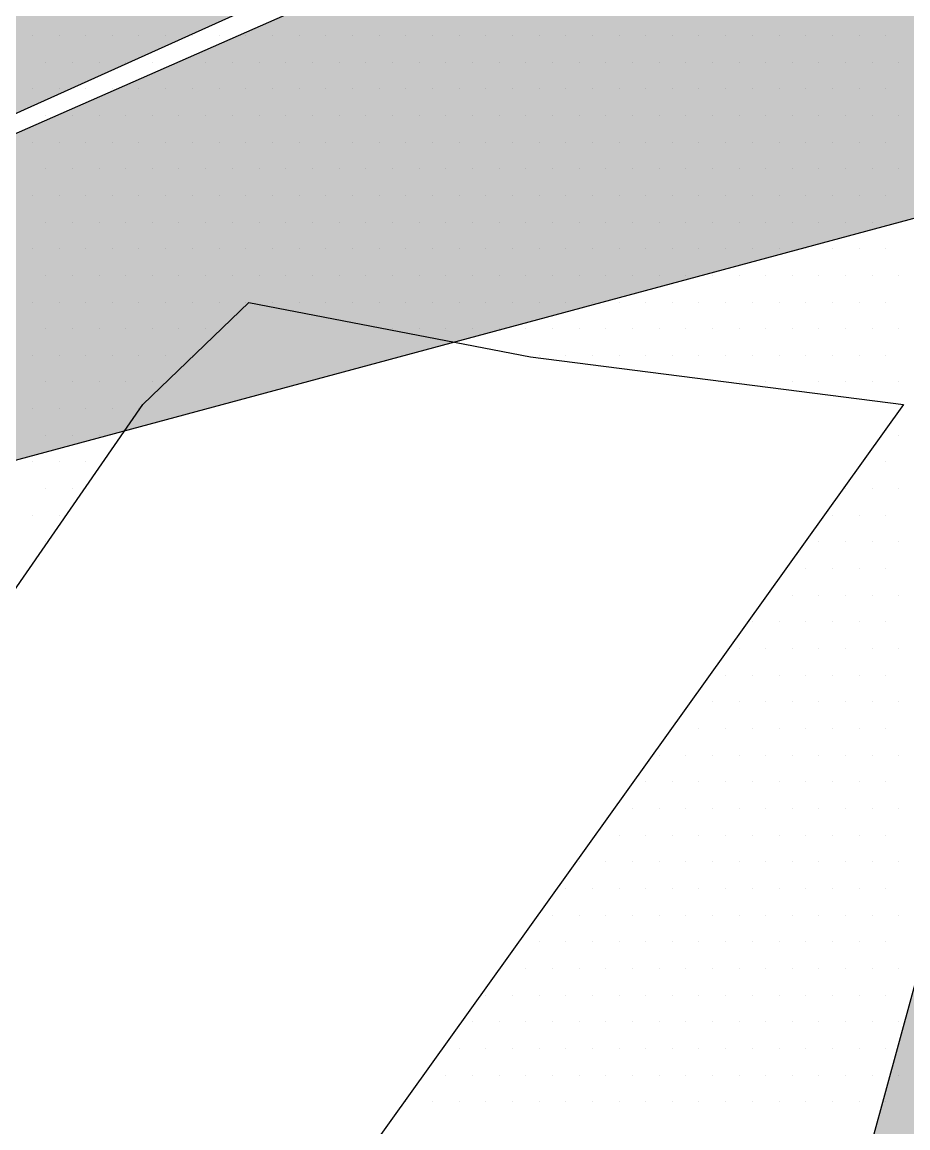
# Model space of a CAD drawing. Header units: metres. Extents: x 9606 to 9900, y 4805 to 4952.
# Drawn here: x 9863.771 to 9864.38, y 4851.531 to 4852.292 of the extents above; entities that cross this region are included whole.
import ezdxf

# ---------------------------------------------------------------- set-up
doc = ezdxf.new("R2010")
doc.units = ezdxf.units.M
doc.header["$LTSCALE"] = 2
doc.linetypes.add('CACHEX2', pattern=[0.75, 0.5, -0.25])
for name, color, linetype in [('CARTOUCHE', 7, 'Continuous'), ('LOGO', 4, 'Continuous'), ('rosace', 7, 'Continuous')]:
    doc.layers.add(name, color=color, linetype=linetype)

# ---------------------------------------------------------------- blocks, each defined once
blk = doc.blocks.new('A$C715108E3')
at = {"layer": 'LOGO', "color": 131}
for p, q in [((-14.7903, -14.7076), (-14.7903, -14.7076)), ((-14.6988, -14.7076), (-14.6988, -14.7076)), ((-14.607, -14.7076), (-14.607, -14.7076)), ((-14.5152, -14.7076), (-14.5152, -14.7076)), ((-14.4237, -14.7076), (-14.4237, -14.7076)), ((-14.3319, -14.7076), (-14.3319, -14.7076)), ((-14.2398, -14.7076), (-14.2398, -14.7076)), ((-14.1478, -14.7076), (-14.1478, -14.7076)), ((-14.0566, -14.7076), (-14.0566, -14.7076)), ((-13.9645, -14.7076), (-13.9645, -14.7076)), ((-13.8727, -14.7076), (-13.8727, -14.7076)), ((-13.7812, -14.7076), (-13.7812, -14.7076)), ((-13.6894, -14.7076), (-13.6894, -14.7076)), ((-13.5976, -14.7076), (-13.5976, -14.7076)), ((-13.5063, -14.7076), (-13.5063, -14.7076)), ((-13.4143, -14.7076), (-13.4143, -14.7076)), ((-13.3223, -14.7076), (-13.3223, -14.7076)), ((-13.2312, -14.7076), (-13.2312, -14.7076)), ((-13.1392, -14.7076), (-13.1392, -14.7076)), ((-13.0473, -14.7076), (-13.0473, -14.7076)), ((-12.9559, -14.7076), (-12.9559, -14.7076)), ((-12.8642, -14.7076), (-12.8642, -14.7076)), ((-12.7722, -14.7076), (-12.7722, -14.7076)), ((-12.6802, -14.7076), (-12.6802, -14.7076)), ((-12.5889, -14.7076), (-12.5889, -14.7076)), ((-12.4971, -14.7076), (-12.4971, -14.7076)), ((-12.4053, -14.7076), (-12.4053, -14.7076)), ((-12.3136, -14.7076), (-12.3136, -14.7076)), ((-12.2216, -14.7076), (-12.2216, -14.7076)), ((-12.1298, -14.7076), (-12.1298, -14.7076)), ((-12.0387, -14.7076), (-12.0387, -14.7076)), ((-11.9465, -14.7076), (-11.9465, -14.7076)), ((-11.8546, -14.7076), (-11.8546, -14.7076)), ((-14.7444, -14.7991), (-14.7444, -14.7991)), ((-14.6527, -14.7991), (-14.6527, -14.7991)), ((-14.5611, -14.7991), (-14.5611, -14.7991)), ((-14.4694, -14.7991), (-14.4694, -14.7991)), ((-14.3774, -14.7991), (-14.3774, -14.7991)), ((-14.2861, -14.7991), (-14.2861, -14.7991)), ((-14.1941, -14.7991), (-14.1941, -14.7991)), ((-14.1021, -14.7991), (-14.1021, -14.7991)), ((-14.0103, -14.7991), (-14.0103, -14.7991)), ((-13.9192, -14.7991), (-13.9192, -14.7991)), ((-13.827, -14.7991), (-13.827, -14.7991)), ((-13.7351, -14.7991), (-13.7351, -14.7991)), ((-13.6441, -14.7991), (-13.6441, -14.7991)), ((-13.552, -14.7991), (-13.552, -14.7991)), ((-13.46, -14.7991), (-13.46, -14.7991)), ((-13.3686, -14.7991), (-13.3686, -14.7991)), ((-13.2767, -14.7991), (-13.2767, -14.7991)), ((-13.1849, -14.7991), (-13.1849, -14.7991)), ((-13.0934, -14.7991), (-13.0934, -14.7991)), ((-13.0014, -14.7991), (-13.0014, -14.7991)), ((-12.9098, -14.7991), (-12.9098, -14.7991)), ((-12.8178, -14.7991), (-12.8178, -14.7991)), ((-12.7265, -14.7991), (-12.7265, -14.7991)), ((-12.6345, -14.7991), (-12.6345, -14.7991)), ((-12.5424, -14.7991), (-12.5424, -14.7991)), ((-12.4514, -14.7991), (-12.4514, -14.7991)), ((-12.3593, -14.7991), (-12.3593, -14.7991)), ((-12.2673, -14.7991), (-12.2673, -14.7991)), ((-12.1762, -14.7991), (-12.1762, -14.7991)), ((-12.0844, -14.7991), (-12.0844, -14.7991)), ((-11.9924, -14.7991), (-11.9924, -14.7991)), ((-11.9011, -14.7991), (-11.9011, -14.7991)), ((-11.8091, -14.7991), (-11.8091, -14.7991)), ((-14.7903, -14.8905), (-14.7903, -14.8905)), ((-14.6988, -14.8905), (-14.6988, -14.8905)), ((-14.607, -14.8905), (-14.607, -14.8905)), ((-14.5152, -14.8905), (-14.5152, -14.8905)), ((-14.4237, -14.8905), (-14.4237, -14.8905)), ((-14.3319, -14.8905), (-14.3319, -14.8905)), ((-14.2398, -14.8905), (-14.2398, -14.8905)), ((-14.1478, -14.8905), (-14.1478, -14.8905)), ((-14.0566, -14.8905), (-14.0566, -14.8905)), ((-13.9645, -14.8905), (-13.9645, -14.8905)), ((-13.8727, -14.8905), (-13.8727, -14.8905)), ((-13.7812, -14.8905), (-13.7812, -14.8905)), ((-13.6894, -14.8905), (-13.6894, -14.8905)), ((-13.5976, -14.8905), (-13.5976, -14.8905)), ((-13.5063, -14.8905), (-13.5063, -14.8905)), ((-13.4143, -14.8905), (-13.4143, -14.8905)), ((-13.3223, -14.8905), (-13.3223, -14.8905)), ((-13.2312, -14.8905), (-13.2312, -14.8905)), ((-13.1392, -14.8905), (-13.1392, -14.8905)), ((-13.0473, -14.8905), (-13.0473, -14.8905)), ((-12.9559, -14.8905), (-12.9559, -14.8905)), ((-12.8642, -14.8905), (-12.8642, -14.8905)), ((-12.7722, -14.8905), (-12.7722, -14.8905)), ((-12.6802, -14.8905), (-12.6802, -14.8905)), ((-12.5889, -14.8905), (-12.5889, -14.8905)), ((-12.4971, -14.8905), (-12.4971, -14.8905)), ((-12.4053, -14.8905), (-12.4053, -14.8905)), ((-12.3136, -14.8905), (-12.3136, -14.8905)), ((-12.2216, -14.8905), (-12.2216, -14.8905)), ((-12.1298, -14.8905), (-12.1298, -14.8905)), ((-12.0387, -14.8905), (-12.0387, -14.8905)), ((-11.9465, -14.8905), (-11.9465, -14.8905)), ((-11.8546, -14.8905), (-11.8546, -14.8905)), ((-14.7444, -14.9827), (-14.7444, -14.9827)), ((-14.6527, -14.9827), (-14.6527, -14.9827)), ((-14.5611, -14.9827), (-14.5611, -14.9827)), ((-14.4694, -14.9827), (-14.4694, -14.9827)), ((-14.3774, -14.9827), (-14.3774, -14.9827)), ((-14.2861, -14.9827), (-14.2861, -14.9827)), ((-14.1941, -14.9827), (-14.1941, -14.9827)), ((-14.1021, -14.9827), (-14.1021, -14.9827)), ((-14.0103, -14.9827), (-14.0103, -14.9827)), ((-13.9192, -14.9827), (-13.9192, -14.9827)), ((-13.827, -14.9827), (-13.827, -14.9827)), ((-13.7351, -14.9827), (-13.7351, -14.9827)), ((-13.6441, -14.9827), (-13.6441, -14.9827)), ((-13.552, -14.9827), (-13.552, -14.9827)), ((-13.46, -14.9827), (-13.46, -14.9827)), ((-13.3686, -14.9827), (-13.3686, -14.9827)), ((-13.2767, -14.9827), (-13.2767, -14.9827)), ((-13.1849, -14.9827), (-13.1849, -14.9827)), ((-13.0934, -14.9827), (-13.0934, -14.9827)), ((-13.0014, -14.9827), (-13.0014, -14.9827)), ((-12.9098, -14.9827), (-12.9098, -14.9827)), ((-12.8178, -14.9827), (-12.8178, -14.9827)), ((-12.7265, -14.9827), (-12.7265, -14.9827)), ((-12.6345, -14.9827), (-12.6345, -14.9827)), ((-12.5424, -14.9827), (-12.5424, -14.9827)), ((-12.4514, -14.9827), (-12.4514, -14.9827)), ((-12.3593, -14.9827), (-12.3593, -14.9827)), ((-12.2673, -14.9827), (-12.2673, -14.9827)), ((-12.1762, -14.9827), (-12.1762, -14.9827)), ((-12.0844, -14.9827), (-12.0844, -14.9827)), ((-11.9924, -14.9827), (-11.9924, -14.9827)), ((-11.9011, -14.9827), (-11.9011, -14.9827)), ((-11.8091, -14.9827), (-11.8091, -14.9827)), ((-14.7903, -15.0742), (-14.7903, -15.0742)), ((-14.6988, -15.0742), (-14.6988, -15.0742)), ((-14.607, -15.0742), (-14.607, -15.0742)), ((-14.5152, -15.0742), (-14.5152, -15.0742)), ((-14.4237, -15.0742), (-14.4237, -15.0742)), ((-14.3319, -15.0742), (-14.3319, -15.0742)), ((-14.2398, -15.0742), (-14.2398, -15.0742)), ((-14.1478, -15.0742), (-14.1478, -15.0742)), ((-14.0566, -15.0742), (-14.0566, -15.0742)), ((-13.9645, -15.0742), (-13.9645, -15.0742)), ((-13.8727, -15.0742), (-13.8727, -15.0742)), ((-13.7812, -15.0742), (-13.7812, -15.0742)), ((-13.6894, -15.0742), (-13.6894, -15.0742)), ((-13.5976, -15.0742), (-13.5976, -15.0742)), ((-13.5063, -15.0742), (-13.5063, -15.0742)), ((-13.4143, -15.0742), (-13.4143, -15.0742)), ((-13.3223, -15.0742), (-13.3223, -15.0742)), ((-13.2312, -15.0742), (-13.2312, -15.0742)), ((-13.1392, -15.0742), (-13.1392, -15.0742)), ((-13.0473, -15.0742), (-13.0473, -15.0742)), ((-12.9559, -15.0742), (-12.9559, -15.0742)), ((-12.8642, -15.0742), (-12.8642, -15.0742)), ((-12.7722, -15.0742), (-12.7722, -15.0742)), ((-12.6802, -15.0742), (-12.6802, -15.0742)), ((-12.5889, -15.0742), (-12.5889, -15.0742)), ((-12.4971, -15.0742), (-12.4971, -15.0742)), ((-12.4053, -15.0742), (-12.4053, -15.0742)), ((-12.3136, -15.0742), (-12.3136, -15.0742)), ((-12.2216, -15.0742), (-12.2216, -15.0742)), ((-12.1298, -15.0742), (-12.1298, -15.0742)), ((-12.0387, -15.0742), (-12.0387, -15.0742)), ((-11.9465, -15.0742), (-11.9465, -15.0742)), ((-11.8546, -15.0742), (-11.8546, -15.0742)), ((-14.7444, -15.1655), (-14.7444, -15.1655)), ((-14.6527, -15.1655), (-14.6527, -15.1655)), ((-14.5611, -15.1655), (-14.5611, -15.1655)), ((-14.4694, -15.1655), (-14.4694, -15.1655)), ((-14.3774, -15.1655), (-14.3774, -15.1655)), ((-14.2861, -15.1655), (-14.2861, -15.1655)), ((-14.1941, -15.1655), (-14.1941, -15.1655)), ((-14.1021, -15.1655), (-14.1021, -15.1655)), ((-14.0103, -15.1655), (-14.0103, -15.1655)), ((-13.9192, -15.1655), (-13.9192, -15.1655)), ((-13.827, -15.1655), (-13.827, -15.1655)), ((-13.7351, -15.1655), (-13.7351, -15.1655)), ((-13.6441, -15.1655), (-13.6441, -15.1655)), ((-13.552, -15.1655), (-13.552, -15.1655)), ((-13.46, -15.1655), (-13.46, -15.1655)), ((-13.3686, -15.1655), (-13.3686, -15.1655)), ((-13.2767, -15.1655), (-13.2767, -15.1655)), ((-13.1849, -15.1655), (-13.1849, -15.1655)), ((-13.0934, -15.1655), (-13.0934, -15.1655)), ((-13.0014, -15.1655), (-13.0014, -15.1655)), ((-12.9098, -15.1655), (-12.9098, -15.1655)), ((-12.8178, -15.1655), (-12.8178, -15.1655)), ((-12.7265, -15.1655), (-12.7265, -15.1655)), ((-12.6345, -15.1655), (-12.6345, -15.1655)), ((-12.5424, -15.1655), (-12.5424, -15.1655)), ((-12.4514, -15.1655), (-12.4514, -15.1655)), ((-12.3593, -15.1655), (-12.3593, -15.1655)), ((-12.2673, -15.1655), (-12.2673, -15.1655)), ((-12.1762, -15.1655), (-12.1762, -15.1655)), ((-12.0844, -15.1655), (-12.0844, -15.1655)), ((-11.9924, -15.1655), (-11.9924, -15.1655)), ((-11.9011, -15.1655), (-11.9011, -15.1655)), ((-11.8091, -15.1655), (-11.8091, -15.1655)), ((-14.7903, -15.2579), (-14.7903, -15.2579)), ((-14.6988, -15.2579), (-14.6988, -15.2579)), ((-14.607, -15.2579), (-14.607, -15.2579)), ((-14.5152, -15.2579), (-14.5152, -15.2579)), ((-14.4237, -15.2579), (-14.4237, -15.2579)), ((-14.3319, -15.2579), (-14.3319, -15.2579)), ((-14.2398, -15.2579), (-14.2398, -15.2579)), ((-14.1478, -15.2579), (-14.1478, -15.2579)), ((-14.0566, -15.2579), (-14.0566, -15.2579)), ((-13.9645, -15.2579), (-13.9645, -15.2579)), ((-13.8727, -15.2579), (-13.8727, -15.2579)), ((-13.7812, -15.2579), (-13.7812, -15.2579)), ((-13.6894, -15.2579), (-13.6894, -15.2579)), ((-13.5976, -15.2579), (-13.5976, -15.2579)), ((-13.5063, -15.2579), (-13.5063, -15.2579)), ((-13.4143, -15.2579), (-13.4143, -15.2579)), ((-13.3223, -15.2579), (-13.3223, -15.2579)), ((-13.2312, -15.2579), (-13.2312, -15.2579)), ((-13.1392, -15.2579), (-13.1392, -15.2579)), ((-13.0473, -15.2579), (-13.0473, -15.2579)), ((-12.9559, -15.2579), (-12.9559, -15.2579)), ((-12.8642, -15.2579), (-12.8642, -15.2579)), ((-12.7722, -15.2579), (-12.7722, -15.2579)), ((-12.6802, -15.2579), (-12.6802, -15.2579)), ((-12.5889, -15.2579), (-12.5889, -15.2579)), ((-12.4971, -15.2579), (-12.4971, -15.2579)), ((-12.4053, -15.2579), (-12.4053, -15.2579)), ((-12.3136, -15.2579), (-12.3136, -15.2579)), ((-12.2216, -15.2579), (-12.2216, -15.2579)), ((-12.1298, -15.2579), (-12.1298, -15.2579)), ((-12.0387, -15.2579), (-12.0387, -15.2579)), ((-11.9465, -15.2579), (-11.9465, -15.2579)), ((-11.8546, -15.2579), (-11.8546, -15.2579)), ((-14.7444, -15.3493), (-14.7444, -15.3493)), ((-14.6527, -15.3493), (-14.6527, -15.3493)), ((-14.5611, -15.3493), (-14.5611, -15.3493)), ((-14.4694, -15.3493), (-14.4694, -15.3493)), ((-14.3774, -15.3493), (-14.3774, -15.3493)), ((-14.2861, -15.3493), (-14.2861, -15.3493)), ((-14.1941, -15.3493), (-14.1941, -15.3493)), ((-14.1021, -15.3493), (-14.1021, -15.3493)), ((-14.0103, -15.3493), (-14.0103, -15.3493)), ((-13.9192, -15.3493), (-13.9192, -15.3493)), ((-13.827, -15.3493), (-13.827, -15.3493)), ((-13.7351, -15.3493), (-13.7351, -15.3493)), ((-13.6441, -15.3493), (-13.6441, -15.3493)), ((-13.552, -15.3493), (-13.552, -15.3493)), ((-13.46, -15.3493), (-13.46, -15.3493)), ((-13.3686, -15.3493), (-13.3686, -15.3493)), ((-13.2767, -15.3493), (-13.2767, -15.3493)), ((-13.1849, -15.3493), (-13.1849, -15.3493)), ((-13.0934, -15.3493), (-13.0934, -15.3493)), ((-13.0014, -15.3493), (-13.0014, -15.3493)), ((-12.9098, -15.3493), (-12.9098, -15.3493)), ((-12.8178, -15.3493), (-12.8178, -15.3493)), ((-12.7265, -15.3493), (-12.7265, -15.3493)), ((-12.6345, -15.3493), (-12.6345, -15.3493)), ((-12.5424, -15.3493), (-12.5424, -15.3493)), ((-12.4514, -15.3493), (-12.4514, -15.3493)), ((-12.3593, -15.3493), (-12.3593, -15.3493)), ((-12.2673, -15.3493), (-12.2673, -15.3493)), ((-12.1762, -15.3493), (-12.1762, -15.3493)), ((-12.0844, -15.3493), (-12.0844, -15.3493)), ((-11.9924, -15.3493), (-11.9924, -15.3493)), ((-11.9011, -15.3493), (-11.9011, -15.3493)), ((-11.8091, -15.3493), (-11.8091, -15.3493)), ((-14.7903, -15.4406), (-14.7903, -15.4406)), ((-14.6988, -15.4406), (-14.6988, -15.4406)), ((-14.607, -15.4406), (-14.607, -15.4406)), ((-14.5152, -15.4406), (-14.5152, -15.4406)), ((-14.4237, -15.4406), (-14.4237, -15.4406)), ((-14.3319, -15.4406), (-14.3319, -15.4406)), ((-14.2398, -15.4406), (-14.2398, -15.4406)), ((-14.1478, -15.4406), (-14.1478, -15.4406)), ((-14.0566, -15.4406), (-14.0566, -15.4406)), ((-13.9645, -15.4406), (-13.9645, -15.4406)), ((-13.8727, -15.4406), (-13.8727, -15.4406)), ((-13.7812, -15.4406), (-13.7812, -15.4406)), ((-13.6894, -15.4406), (-13.6894, -15.4406)), ((-13.5976, -15.4406), (-13.5976, -15.4406)), ((-13.5063, -15.4406), (-13.5063, -15.4406)), ((-13.4143, -15.4406), (-13.4143, -15.4406)), ((-13.3223, -15.4406), (-13.3223, -15.4406)), ((-13.2312, -15.4406), (-13.2312, -15.4406)), ((-13.1392, -15.4406), (-13.1392, -15.4406)), ((-13.0473, -15.4406), (-13.0473, -15.4406)), ((-12.9559, -15.4406), (-12.9559, -15.4406)), ((-12.8642, -15.4406), (-12.8642, -15.4406)), ((-12.7722, -15.4406), (-12.7722, -15.4406)), ((-12.6802, -15.4406), (-12.6802, -15.4406)), ((-12.5889, -15.4406), (-12.5889, -15.4406)), ((-12.4971, -15.4406), (-12.4971, -15.4406)), ((-12.4053, -15.4406), (-12.4053, -15.4406)), ((-12.3136, -15.4406), (-12.3136, -15.4406)), ((-12.2216, -15.4406), (-12.2216, -15.4406)), ((-12.1298, -15.4406), (-12.1298, -15.4406)), ((-12.0387, -15.4406), (-12.0387, -15.4406)), ((-11.9465, -15.4406), (-11.9465, -15.4406)), ((-11.8546, -15.4406), (-11.8546, -15.4406)), ((-14.7444, -15.5332), (-14.7444, -15.5332)), ((-14.6527, -15.5332), (-14.6527, -15.5332)), ((-14.5611, -15.5332), (-14.5611, -15.5332)), ((-14.4694, -15.5332), (-14.4694, -15.5332)), ((-14.3774, -15.5332), (-14.3774, -15.5332)), ((-14.2861, -15.5332), (-14.2861, -15.5332)), ((-14.1941, -15.5332), (-14.1941, -15.5332)), ((-14.1021, -15.5332), (-14.1021, -15.5332)), ((-14.0103, -15.5332), (-14.0103, -15.5332)), ((-13.9192, -15.5332), (-13.9192, -15.5332)), ((-13.827, -15.5332), (-13.827, -15.5332)), ((-13.7351, -15.5332), (-13.7351, -15.5332)), ((-13.6441, -15.5332), (-13.6441, -15.5332)), ((-13.552, -15.5332), (-13.552, -15.5332)), ((-13.46, -15.5332), (-13.46, -15.5332)), ((-13.3686, -15.5332), (-13.3686, -15.5332)), ((-13.2767, -15.5332), (-13.2767, -15.5332)), ((-13.1849, -15.5332), (-13.1849, -15.5332)), ((-13.0934, -15.5332), (-13.0934, -15.5332)), ((-13.0014, -15.5332), (-13.0014, -15.5332)), ((-12.9098, -15.5332), (-12.9098, -15.5332)), ((-12.8178, -15.5332), (-12.8178, -15.5332)), ((-12.7265, -15.5332), (-12.7265, -15.5332)), ((-12.6345, -15.5332), (-12.6345, -15.5332)), ((-12.5424, -15.5332), (-12.5424, -15.5332)), ((-12.4514, -15.5332), (-12.4514, -15.5332)), ((-12.3593, -15.5332), (-12.3593, -15.5332)), ((-12.2673, -15.5332), (-12.2673, -15.5332)), ((-12.1762, -15.5332), (-12.1762, -15.5332)), ((-12.0844, -15.5332), (-12.0844, -15.5332)), ((-11.9924, -15.5332), (-11.9924, -15.5332)), ((-11.9011, -15.5332), (-11.9011, -15.5332)), ((-11.8091, -15.5332), (-11.8091, -15.5332)), ((-14.7903, -15.6246), (-14.7903, -15.6246)), ((-14.6988, -15.6246), (-14.6988, -15.6246)), ((-14.607, -15.6246), (-14.607, -15.6246)), ((-14.5152, -15.6246), (-14.5152, -15.6246)), ((-14.4237, -15.6246), (-14.4237, -15.6246)), ((-14.3319, -15.6246), (-14.3319, -15.6246)), ((-14.2398, -15.6246), (-14.2398, -15.6246)), ((-14.1478, -15.6246), (-14.1478, -15.6246)), ((-14.0566, -15.6246), (-14.0566, -15.6246)), ((-13.9645, -15.6246), (-13.9645, -15.6246)), ((-13.8727, -15.6246), (-13.8727, -15.6246)), ((-13.7812, -15.6246), (-13.7812, -15.6246)), ((-13.6894, -15.6246), (-13.6894, -15.6246)), ((-13.5976, -15.6246), (-13.5976, -15.6246)), ((-13.5063, -15.6246), (-13.5063, -15.6246)), ((-13.4143, -15.6246), (-13.4143, -15.6246)), ((-13.3223, -15.6246), (-13.3223, -15.6246)), ((-13.2312, -15.6246), (-13.2312, -15.6246)), ((-13.1392, -15.6246), (-13.1392, -15.6246)), ((-13.0473, -15.6246), (-13.0473, -15.6246)), ((-12.9559, -15.6246), (-12.9559, -15.6246)), ((-12.8642, -15.6246), (-12.8642, -15.6246)), ((-12.7722, -15.6246), (-12.7722, -15.6246)), ((-12.6802, -15.6246), (-12.6802, -15.6246)), ((-12.5889, -15.6246), (-12.5889, -15.6246)), ((-12.4971, -15.6246), (-12.4971, -15.6246)), ((-12.4053, -15.6246), (-12.4053, -15.6246)), ((-12.3136, -15.6246), (-12.3136, -15.6246)), ((-12.2216, -15.6246), (-12.2216, -15.6246)), ((-12.1298, -15.6246), (-12.1298, -15.6246)), ((-12.0387, -15.6246), (-12.0387, -15.6246)), ((-11.9465, -15.6246), (-11.9465, -15.6246)), ((-11.8546, -15.6246), (-11.8546, -15.6246)), ((-14.7444, -15.7159), (-14.7444, -15.7159)), ((-14.6527, -15.7159), (-14.6527, -15.7159)), ((-14.5611, -15.7159), (-14.5611, -15.7159)), ((-14.4694, -15.7159), (-14.4694, -15.7159)), ((-14.3774, -15.7159), (-14.3774, -15.7159)), ((-14.2861, -15.7159), (-14.2861, -15.7159)), ((-14.1941, -15.7159), (-14.1941, -15.7159)), ((-13.577, -15.7159), (-13.577, -15.7159)), ((-13.552, -15.7159), (-13.552, -15.7159)), ((-13.46, -15.7159), (-13.46, -15.7159)), ((-13.3686, -15.7159), (-13.3686, -15.7159)), ((-13.2767, -15.7159), (-13.2767, -15.7159)), ((-13.1849, -15.7159), (-13.1849, -15.7159)), ((-13.0934, -15.7159), (-13.0934, -15.7159)), ((-13.0014, -15.7159), (-13.0014, -15.7159)), ((-12.9098, -15.7159), (-12.9098, -15.7159)), ((-12.8178, -15.7159), (-12.8178, -15.7159)), ((-12.7265, -15.7159), (-12.7265, -15.7159)), ((-12.6345, -15.7159), (-12.6345, -15.7159)), ((-12.5424, -15.7159), (-12.5424, -15.7159)), ((-12.4514, -15.7159), (-12.4514, -15.7159)), ((-12.3593, -15.7159), (-12.3593, -15.7159)), ((-12.2673, -15.7159), (-12.2673, -15.7159)), ((-12.1762, -15.7159), (-12.1762, -15.7159)), ((-12.0844, -15.7159), (-12.0844, -15.7159)), ((-11.9924, -15.7159), (-11.9924, -15.7159)), ((-11.9011, -15.7159), (-11.9011, -15.7159)), ((-11.8091, -15.7159), (-11.8091, -15.7159)), ((-14.7903, -15.8081), (-14.7903, -15.8081)), ((-14.6988, -15.8081), (-14.6988, -15.8081)), ((-14.607, -15.8081), (-14.607, -15.8081)), ((-14.5152, -15.8081), (-14.5152, -15.8081)), ((-14.4237, -15.8081), (-14.4237, -15.8081)), ((-14.3319, -15.8081), (-14.3319, -15.8081)), ((-14.2398, -15.8081), (-14.2398, -15.8081)), ((-13.1054, -15.8081), (-13.1054, -15.8081)), ((-13.0473, -15.8081), (-13.0473, -15.8081)), ((-12.9559, -15.8081), (-12.9559, -15.8081)), ((-12.8642, -15.8081), (-12.8642, -15.8081)), ((-12.7722, -15.8081), (-12.7722, -15.8081)), ((-12.6802, -15.8081), (-12.6802, -15.8081)), ((-12.5889, -15.8081), (-12.5889, -15.8081)), ((-12.4971, -15.8081), (-12.4971, -15.8081)), ((-12.4053, -15.8081), (-12.4053, -15.8081)), ((-12.3136, -15.8081), (-12.3136, -15.8081)), ((-12.2216, -15.8081), (-12.2216, -15.8081)), ((-12.1298, -15.8081), (-12.1298, -15.8081)), ((-12.0387, -15.8081), (-12.0387, -15.8081)), ((-11.9465, -15.8081), (-11.9465, -15.8081)), ((-11.8546, -15.8081), (-11.8546, -15.8081)), ((-14.7444, -15.8996), (-14.7444, -15.8996)), ((-14.6527, -15.8996), (-14.6527, -15.8996)), ((-14.5611, -15.8996), (-14.5611, -15.8996)), ((-14.4694, -15.8996), (-14.4694, -15.8996)), ((-14.3774, -15.8996), (-14.3774, -15.8996)), ((-12.4008, -15.8996), (-12.4008, -15.8996)), ((-12.3593, -15.8996), (-12.3593, -15.8996)), ((-12.2673, -15.8996), (-12.2673, -15.8996)), ((-12.1762, -15.8996), (-12.1762, -15.8996)), ((-12.0844, -15.8996), (-12.0844, -15.8996)), ((-11.9924, -15.8996), (-11.9924, -15.8996)), ((-11.9011, -15.8996), (-11.9011, -15.8996)), ((-11.8091, -15.8996), (-11.8091, -15.8996)), ((-14.7903, -15.991), (-14.7903, -15.991)), ((-14.6988, -15.991), (-14.6988, -15.991)), ((-14.607, -15.991), (-14.607, -15.991)), ((-14.5152, -15.991), (-14.5152, -15.991)), ((-14.4237, -15.991), (-14.4237, -15.991)), ((-11.8048, -15.991), (-11.8048, -15.991)), ((-14.7444, -16.0834), (-14.7444, -16.0834)), ((-14.6527, -16.0834), (-14.6527, -16.0834)), ((-14.5611, -16.0834), (-14.5611, -16.0834)), ((-11.8704, -16.0834), (-11.8704, -16.0834)), ((-11.8091, -16.0834), (-11.8091, -16.0834)), ((-14.7903, -16.1747), (-14.7903, -16.1747)), ((-14.6988, -16.1747), (-14.6988, -16.1747)), ((-14.607, -16.1747), (-14.607, -16.1747)), ((-11.936, -16.1747), (-11.936, -16.1747)), ((-11.8546, -16.1747), (-11.8546, -16.1747)), ((-14.7444, -16.2673), (-14.7444, -16.2673)), ((-14.6527, -16.2673), (-14.6527, -16.2673)), ((-12.0016, -16.2673), (-12.0016, -16.2673)), ((-11.9924, -16.2673), (-11.9924, -16.2673)), ((-11.9011, -16.2673), (-11.9011, -16.2673)), ((-11.8091, -16.2673), (-11.8091, -16.2673)), ((-14.7903, -16.3587), (-14.7903, -16.3587)), ((-14.6988, -16.3587), (-14.6988, -16.3587)), ((-12.0675, -16.3587), (-12.0675, -16.3587)), ((-12.0387, -16.3587), (-12.0387, -16.3587)), ((-11.9465, -16.3587), (-11.9465, -16.3587)), ((-11.8546, -16.3587), (-11.8546, -16.3587)), ((-14.7444, -16.45), (-14.7444, -16.45)), ((-12.1328, -16.45), (-12.1328, -16.45)), ((-12.0844, -16.45), (-12.0844, -16.45)), ((-11.9924, -16.45), (-11.9924, -16.45)), ((-11.9011, -16.45), (-11.9011, -16.45)), ((-11.8091, -16.45), (-11.8091, -16.45)), ((-12.1983, -16.5424), (-12.1983, -16.5424)), ((-12.1298, -16.5424), (-12.1298, -16.5424)), ((-12.0387, -16.5424), (-12.0387, -16.5424)), ((-11.9465, -16.5424), (-11.9465, -16.5424)), ((-11.8546, -16.5424), (-11.8546, -16.5424)), ((-12.2643, -16.6339), (-12.2643, -16.6339)), ((-12.1762, -16.6339), (-12.1762, -16.6339)), ((-12.0844, -16.6339), (-12.0844, -16.6339)), ((-11.9924, -16.6339), (-11.9924, -16.6339)), ((-11.9011, -16.6339), (-11.9011, -16.6339)), ((-11.8091, -16.6339), (-11.8091, -16.6339)), ((-12.3294, -16.7251), (-12.3294, -16.7251)), ((-12.3136, -16.7251), (-12.3136, -16.7251)), ((-12.2216, -16.7251), (-12.2216, -16.7251)), ((-12.1298, -16.7251), (-12.1298, -16.7251)), ((-12.0387, -16.7251), (-12.0387, -16.7251)), ((-11.9465, -16.7251), (-11.9465, -16.7251)), ((-11.8546, -16.7251), (-11.8546, -16.7251)), ((-12.3951, -16.8175), (-12.3951, -16.8175)), ((-12.3593, -16.8175), (-12.3593, -16.8175)), ((-12.2673, -16.8175), (-12.2673, -16.8175)), ((-12.1762, -16.8175), (-12.1762, -16.8175)), ((-12.0844, -16.8175), (-12.0844, -16.8175)), ((-11.9924, -16.8175), (-11.9924, -16.8175)), ((-11.9011, -16.8175), (-11.9011, -16.8175)), ((-11.8091, -16.8175), (-11.8091, -16.8175)), ((-12.4611, -16.909), (-12.4611, -16.909)), ((-12.4053, -16.909), (-12.4053, -16.909)), ((-12.3136, -16.909), (-12.3136, -16.909)), ((-12.2216, -16.909), (-12.2216, -16.909)), ((-12.1298, -16.909), (-12.1298, -16.909)), ((-12.0387, -16.909), (-12.0387, -16.909)), ((-11.9465, -16.909), (-11.9465, -16.909)), ((-11.8546, -16.909), (-11.8546, -16.909)), ((-12.5263, -17.0003), (-12.5263, -17.0003)), ((-12.4514, -17.0003), (-12.4514, -17.0003)), ((-12.3593, -17.0003), (-12.3593, -17.0003)), ((-12.2673, -17.0003), (-12.2673, -17.0003)), ((-12.1762, -17.0003), (-12.1762, -17.0003)), ((-12.0844, -17.0003), (-12.0844, -17.0003)), ((-11.9924, -17.0003), (-11.9924, -17.0003)), ((-11.9011, -17.0003), (-11.9011, -17.0003)), ((-11.8091, -17.0003), (-11.8091, -17.0003)), ((-12.5921, -17.0928), (-12.5921, -17.0928)), ((-12.5889, -17.0928), (-12.5889, -17.0928)), ((-12.4971, -17.0928), (-12.4971, -17.0928)), ((-12.4053, -17.0928), (-12.4053, -17.0928)), ((-12.3136, -17.0928), (-12.3136, -17.0928)), ((-12.2216, -17.0928), (-12.2216, -17.0928)), ((-12.1298, -17.0928), (-12.1298, -17.0928)), ((-12.0387, -17.0928), (-12.0387, -17.0928)), ((-11.9465, -17.0928), (-11.9465, -17.0928)), ((-11.8546, -17.0928), (-11.8546, -17.0928)), ((-12.6579, -17.1843), (-12.6579, -17.1843)), ((-12.6345, -17.1843), (-12.6345, -17.1843)), ((-12.5424, -17.1843), (-12.5424, -17.1843)), ((-12.4514, -17.1843), (-12.4514, -17.1843)), ((-12.3593, -17.1843), (-12.3593, -17.1843)), ((-12.2673, -17.1843), (-12.2673, -17.1843)), ((-12.1762, -17.1843), (-12.1762, -17.1843)), ((-12.0844, -17.1843), (-12.0844, -17.1843)), ((-11.9924, -17.1843), (-11.9924, -17.1843)), ((-11.9011, -17.1843), (-11.9011, -17.1843)), ((-11.8091, -17.1843), (-11.8091, -17.1843)), ((-12.7231, -17.2756), (-12.7231, -17.2756)), ((-12.6802, -17.2756), (-12.6802, -17.2756)), ((-12.5889, -17.2756), (-12.5889, -17.2756)), ((-12.4971, -17.2756), (-12.4971, -17.2756)), ((-12.4053, -17.2756), (-12.4053, -17.2756)), ((-12.3136, -17.2756), (-12.3136, -17.2756)), ((-12.2216, -17.2756), (-12.2216, -17.2756)), ((-12.1298, -17.2756), (-12.1298, -17.2756)), ((-12.0387, -17.2756), (-12.0387, -17.2756)), ((-11.9465, -17.2756), (-11.9465, -17.2756)), ((-11.8546, -17.2756), (-11.8546, -17.2756)), ((-12.7891, -17.368), (-12.7891, -17.368)), ((-12.7265, -17.368), (-12.7265, -17.368)), ((-12.6345, -17.368), (-12.6345, -17.368)), ((-12.5424, -17.368), (-12.5424, -17.368)), ((-12.4514, -17.368), (-12.4514, -17.368)), ((-12.3593, -17.368), (-12.3593, -17.368)), ((-12.2673, -17.368), (-12.2673, -17.368)), ((-12.1762, -17.368), (-12.1762, -17.368)), ((-12.0844, -17.368), (-12.0844, -17.368)), ((-11.9924, -17.368), (-11.9924, -17.368)), ((-11.9011, -17.368), (-11.9011, -17.368)), ((-11.8091, -17.368), (-11.8091, -17.368)), ((-12.8547, -17.4592), (-12.8547, -17.4592)), ((-12.7722, -17.4592), (-12.7722, -17.4592)), ((-12.6802, -17.4592), (-12.6802, -17.4592)), ((-12.5889, -17.4592), (-12.5889, -17.4592)), ((-12.4971, -17.4592), (-12.4971, -17.4592)), ((-12.4053, -17.4592), (-12.4053, -17.4592)), ((-12.3136, -17.4592), (-12.3136, -17.4592)), ((-12.2216, -17.4592), (-12.2216, -17.4592)), ((-12.1298, -17.4592), (-12.1298, -17.4592)), ((-12.0387, -17.4592), (-12.0387, -17.4592)), ((-11.9465, -17.4592), (-11.9465, -17.4592)), ((-11.8546, -17.4592), (-11.8546, -17.4592)), ((-12.9206, -17.5507), (-12.9206, -17.5507)), ((-12.9098, -17.5507), (-12.9098, -17.5507)), ((-12.8178, -17.5507), (-12.8178, -17.5507)), ((-12.7265, -17.5507), (-12.7265, -17.5507)), ((-12.6345, -17.5507), (-12.6345, -17.5507)), ((-12.5424, -17.5507), (-12.5424, -17.5507)), ((-12.4514, -17.5507), (-12.4514, -17.5507)), ((-12.3593, -17.5507), (-12.3593, -17.5507)), ((-12.2673, -17.5507), (-12.2673, -17.5507)), ((-12.1762, -17.5507), (-12.1762, -17.5507)), ((-12.0844, -17.5507), (-12.0844, -17.5507)), ((-11.9924, -17.5507), (-11.9924, -17.5507)), ((-11.9011, -17.5507), (-11.9011, -17.5507)), ((-11.8091, -17.5507), (-11.8091, -17.5507)), ((-12.9857, -17.6431), (-12.9857, -17.6431)), ((-12.9559, -17.6431), (-12.9559, -17.6431)), ((-12.8642, -17.6431), (-12.8642, -17.6431)), ((-12.7722, -17.6431), (-12.7722, -17.6431)), ((-12.6802, -17.6431), (-12.6802, -17.6431)), ((-12.5889, -17.6431), (-12.5889, -17.6431)), ((-12.4971, -17.6431), (-12.4971, -17.6431)), ((-12.4053, -17.6431), (-12.4053, -17.6431)), ((-12.3136, -17.6431), (-12.3136, -17.6431)), ((-12.2216, -17.6431), (-12.2216, -17.6431)), ((-12.1298, -17.6431), (-12.1298, -17.6431)), ((-12.0387, -17.6431), (-12.0387, -17.6431)), ((-11.9465, -17.6431), (-11.9465, -17.6431)), ((-11.8546, -17.6431), (-11.8546, -17.6431)), ((-13.0518, -17.7343), (-13.0518, -17.7343)), ((-13.0014, -17.7343), (-13.0014, -17.7343)), ((-12.9098, -17.7343), (-12.9098, -17.7343)), ((-12.8178, -17.7343), (-12.8178, -17.7343)), ((-12.7265, -17.7343), (-12.7265, -17.7343)), ((-12.6345, -17.7343), (-12.6345, -17.7343)), ((-12.5424, -17.7343), (-12.5424, -17.7343)), ((-12.4514, -17.7343), (-12.4514, -17.7343)), ((-12.3593, -17.7343), (-12.3593, -17.7343)), ((-12.2673, -17.7343), (-12.2673, -17.7343)), ((-12.1762, -17.7343), (-12.1762, -17.7343)), ((-12.0844, -17.7343), (-12.0844, -17.7343)), ((-11.9924, -17.7343), (-11.9924, -17.7343)), ((-11.9011, -17.7343), (-11.9011, -17.7343)), ((-11.8091, -17.7343), (-11.8091, -17.7343)), ((-13.1174, -17.8258), (-13.1174, -17.8258)), ((-13.0473, -17.8258), (-13.0473, -17.8258)), ((-12.9559, -17.8258), (-12.9559, -17.8258)), ((-12.8642, -17.8258), (-12.8642, -17.8258)), ((-12.7722, -17.8258), (-12.7722, -17.8258)), ((-12.6802, -17.8258), (-12.6802, -17.8258)), ((-12.5889, -17.8258), (-12.5889, -17.8258)), ((-12.4971, -17.8258), (-12.4971, -17.8258)), ((-12.4053, -17.8258), (-12.4053, -17.8258)), ((-12.3136, -17.8258), (-12.3136, -17.8258)), ((-12.2216, -17.8258), (-12.2216, -17.8258)), ((-12.1298, -17.8258), (-12.1298, -17.8258)), ((-12.0387, -17.8258), (-12.0387, -17.8258)), ((-11.9465, -17.8258), (-11.9465, -17.8258)), ((-11.8546, -17.8258), (-11.8546, -17.8258)), ((-13.1826, -17.9182), (-13.1826, -17.9182)), ((-13.0934, -17.9182), (-13.0934, -17.9182)), ((-13.0014, -17.9182), (-13.0014, -17.9182)), ((-12.9098, -17.9182), (-12.9098, -17.9182)), ((-12.8178, -17.9182), (-12.8178, -17.9182)), ((-12.7265, -17.9182), (-12.7265, -17.9182)), ((-12.6345, -17.9182), (-12.6345, -17.9182)), ((-12.5424, -17.9182), (-12.5424, -17.9182)), ((-12.4514, -17.9182), (-12.4514, -17.9182)), ((-12.3593, -17.9182), (-12.3593, -17.9182)), ((-12.2673, -17.9182), (-12.2673, -17.9182)), ((-12.1762, -17.9182), (-12.1762, -17.9182)), ((-12.0844, -17.9182), (-12.0844, -17.9182)), ((-11.9924, -17.9182), (-11.9924, -17.9182)), ((-11.9011, -17.9182), (-11.9011, -17.9182)), ((-11.8091, -17.9182), (-11.8091, -17.9182)), ((-13.2484, -18.0097), (-13.2484, -18.0097)), ((-13.2312, -18.0097), (-13.2312, -18.0097)), ((-13.1392, -18.0097), (-13.1392, -18.0097)), ((-13.0473, -18.0097), (-13.0473, -18.0097)), ((-12.9559, -18.0097), (-12.9559, -18.0097)), ((-12.8642, -18.0097), (-12.8642, -18.0097)), ((-12.7722, -18.0097), (-12.7722, -18.0097)), ((-12.6802, -18.0097), (-12.6802, -18.0097)), ((-12.5889, -18.0097), (-12.5889, -18.0097)), ((-12.4971, -18.0097), (-12.4971, -18.0097)), ((-12.4053, -18.0097), (-12.4053, -18.0097)), ((-12.3136, -18.0097), (-12.3136, -18.0097)), ((-12.2216, -18.0097), (-12.2216, -18.0097)), ((-12.1298, -18.0097), (-12.1298, -18.0097)), ((-12.0387, -18.0097), (-12.0387, -18.0097)), ((-11.9465, -18.0097), (-11.9465, -18.0097)), ((-11.8546, -18.0097), (-11.8546, -18.0097)), ((-13.3142, -18.1009), (-13.3142, -18.1009)), ((-13.2767, -18.1009), (-13.2767, -18.1009)), ((-13.1849, -18.1009), (-13.1849, -18.1009)), ((-13.0934, -18.1009), (-13.0934, -18.1009)), ((-13.0014, -18.1009), (-13.0014, -18.1009)), ((-12.9098, -18.1009), (-12.9098, -18.1009)), ((-12.8178, -18.1009), (-12.8178, -18.1009)), ((-12.7265, -18.1009), (-12.7265, -18.1009)), ((-12.6345, -18.1009), (-12.6345, -18.1009)), ((-12.5424, -18.1009), (-12.5424, -18.1009)), ((-12.4514, -18.1009), (-12.4514, -18.1009)), ((-12.3593, -18.1009), (-12.3593, -18.1009)), ((-12.2673, -18.1009), (-12.2673, -18.1009)), ((-12.1762, -18.1009), (-12.1762, -18.1009)), ((-12.0844, -18.1009), (-12.0844, -18.1009)), ((-11.9924, -18.1009), (-11.9924, -18.1009)), ((-11.9011, -18.1009), (-11.9011, -18.1009)), ((-11.8091, -18.1009), (-11.8091, -18.1009)), ((-13.3798, -18.1933), (-13.3798, -18.1933)), ((-13.3223, -18.1933), (-13.3223, -18.1933)), ((-13.2312, -18.1933), (-13.2312, -18.1933)), ((-13.1392, -18.1933), (-13.1392, -18.1933)), ((-13.0473, -18.1933), (-13.0473, -18.1933)), ((-12.9559, -18.1933), (-12.9559, -18.1933)), ((-12.8642, -18.1933), (-12.8642, -18.1933)), ((-12.7722, -18.1933), (-12.7722, -18.1933)), ((-12.6802, -18.1933), (-12.6802, -18.1933)), ((-12.5889, -18.1933), (-12.5889, -18.1933)), ((-12.4971, -18.1933), (-12.4971, -18.1933)), ((-12.4053, -18.1933), (-12.4053, -18.1933)), ((-12.3136, -18.1933), (-12.3136, -18.1933)), ((-12.2216, -18.1933), (-12.2216, -18.1933)), ((-12.1298, -18.1933), (-12.1298, -18.1933)), ((-12.0387, -18.1933), (-12.0387, -18.1933)), ((-11.9465, -18.1933), (-11.9465, -18.1933)), ((-11.8546, -18.1933), (-11.8546, -18.1933)), ((-13.4454, -18.2848), (-13.4454, -18.2848)), ((-13.3686, -18.2848), (-13.3686, -18.2848)), ((-13.2767, -18.2848), (-13.2767, -18.2848)), ((-13.1849, -18.2848), (-13.1849, -18.2848)), ((-13.0934, -18.2848), (-13.0934, -18.2848)), ((-13.0014, -18.2848), (-13.0014, -18.2848)), ((-12.9098, -18.2848), (-12.9098, -18.2848)), ((-12.8178, -18.2848), (-12.8178, -18.2848)), ((-12.7265, -18.2848), (-12.7265, -18.2848)), ((-12.6345, -18.2848), (-12.6345, -18.2848)), ((-12.5424, -18.2848), (-12.5424, -18.2848)), ((-12.4514, -18.2848), (-12.4514, -18.2848)), ((-12.3593, -18.2848), (-12.3593, -18.2848)), ((-12.2673, -18.2848), (-12.2673, -18.2848)), ((-12.1762, -18.2848), (-12.1762, -18.2848)), ((-12.0844, -18.2848), (-12.0844, -18.2848)), ((-11.9924, -18.2848), (-11.9924, -18.2848)), ((-11.9011, -18.2848), (-11.9011, -18.2848)), ((-11.8091, -18.2848), (-11.8091, -18.2848)), ((-13.5112, -18.3761), (-13.5112, -18.3761)), ((-13.5063, -18.3761), (-13.5063, -18.3761)), ((-13.4143, -18.3761), (-13.4143, -18.3761)), ((-13.3223, -18.3761), (-13.3223, -18.3761)), ((-13.2312, -18.3761), (-13.2312, -18.3761)), ((-13.1392, -18.3761), (-13.1392, -18.3761)), ((-13.0473, -18.3761), (-13.0473, -18.3761)), ((-12.9559, -18.3761), (-12.9559, -18.3761)), ((-12.8642, -18.3761), (-12.8642, -18.3761)), ((-12.7722, -18.3761), (-12.7722, -18.3761)), ((-12.6802, -18.3761), (-12.6802, -18.3761)), ((-12.5889, -18.3761), (-12.5889, -18.3761)), ((-12.4971, -18.3761), (-12.4971, -18.3761)), ((-12.4053, -18.3761), (-12.4053, -18.3761)), ((-12.3136, -18.3761), (-12.3136, -18.3761)), ((-12.2216, -18.3761), (-12.2216, -18.3761)), ((-12.1298, -18.3761), (-12.1298, -18.3761)), ((-12.0387, -18.3761), (-12.0387, -18.3761)), ((-11.9465, -18.3761), (-11.9465, -18.3761)), ((-11.8546, -18.3761), (-11.8546, -18.3761))]:
    blk.add_line(p, q, dxfattribs=at)
blk.add_lwpolyline([(-15.2018, -17.1211), (-14.4102, -15.977), (-14.0453, -15.6258), (-13.0766, -15.8137), (-11.7939, -15.977), (-13.895, -18.9134)], dxfattribs=at)
blk = doc.blocks.new('A$C581E6685')
at = {"layer": 'rosace'}
for color, points in [(142, [(-45.3965, 37.4846), (-39.5666, 28.8703), (-39.344, 28.5414), (-39.8519, 24.2064), (-36.9477, 25.4853), (-26.3566, 30.2032), (-36.1863, 24.0789), (-38.2746, 22.2236), (-38.1337, 21.2132), (-33.6363, 11.1845), (-39.5393, 21.4709), (-40.6525, 23.2405), (-42.0615, 23.3525), (-53.1072, 18.3767), (-43.3972, 24.4856), (-40.4756, 26.2259), (-40.684, 26.8894)]), (140, [(-45.3965, 37.4846), (-41.9745, 25.9278), (-41.7809, 23.8865), (-42.0615, 23.3525), (-44.9268, 21.9767), (-53.1072, 18.3767), (-40.8028, 21.6905), (-39.5666, 22.0268), (-38.2746, 22.2236), (-38.1337, 21.2132), (-33.6363, 11.1845), (-36.0802, 21.4612), (-37.3405, 24.3346), (-37.4251, 24.9804), (-36.9477, 25.4853), (-26.3566, 30.2032), (-37.8747, 26.8339), (-39.7286, 26.4119), (-40.3751, 26.6371), (-40.684, 26.8894)]), (40, [(-39.8519, 24.2064), (-46.2303, 8.0935), (-42.1559, 23.0023)])]:
    blk.add_hatch(color=color, dxfattribs=at).paths.add_polyline_path(points)
at = {"layer": 'rosace', "color": 142}
blk.add_lwpolyline([(-45.3965, 37.4846), (-39.3434, 28.5414), (-39.8519, 24.2064), (-36.9477, 25.4853), (-26.3566, 30.2032), (-36.1857, 24.0789), (-38.2739, 22.2236), (-38.1337, 21.2132), (-33.6358, 11.1845), (-39.5393, 21.4709), (-40.6518, 23.2405), (-42.0615, 23.3525), (-53.1072, 18.3767), (-43.3964, 24.4856), (-40.4756, 26.2259), (-40.6836, 26.8894)], close=True, dxfattribs=at)
at = {"layer": 'rosace', "color": 140}
blk.add_lwpolyline([(-45.3965, 37.4846), (-41.9745, 25.9278), (-41.7804, 23.8865), (-42.0615, 23.3525), (-44.9268, 21.9767), (-53.1072, 18.3767), (-40.8028, 21.6905), (-39.5666, 22.0268), (-38.2739, 22.2236), (-38.1337, 21.2132), (-33.6358, 11.1845), (-36.0802, 21.4612), (-37.3405, 24.3346), (-37.4251, 24.9804), (-36.9477, 25.4853), (-26.3566, 30.2032), (-37.8741, 26.8339), (-39.7286, 26.4119), (-40.3748, 26.6371), (-40.6836, 26.8894)], close=True, dxfattribs=at)
at = {"layer": 'rosace', "color": 40}
blk.add_lwpolyline([(-39.8519, 24.2064), (-46.2303, 8.0935), (-42.1559, 23.0023)], close=True, dxfattribs=at)
at = {"layer": 'rosace', "color": 32, "linetype": 'CACHEX2', "ltscale": 1.5}
blk.add_ellipse((-38.0538, 23.8138), major_axis=(-19.0311, -3.534), ratio=0.590567, dxfattribs=at)
at = {"layer": 'rosace', "color": 32}
blk.add_ellipse((-37.6144, 23.8499), major_axis=(-13.5768, -4.2839), ratio=0.791971, dxfattribs=at)
at = {"layer": 'CARTOUCHE'}
blk.add_blockref('A$C715108E3', (-31.6739, 36.3189), dxfattribs=at)

msp = doc.modelspace()

# ---------------------------------------------------------------- block references
at = {"layer": 'CARTOUCHE', "xscale": 0.2, "yscale": 0.2, "zscale": 0.2}
msp.add_blockref('A$C581E6685', (9873.0705, 4847.96026), dxfattribs=at)

doc.saveas('drawing.dxf')
